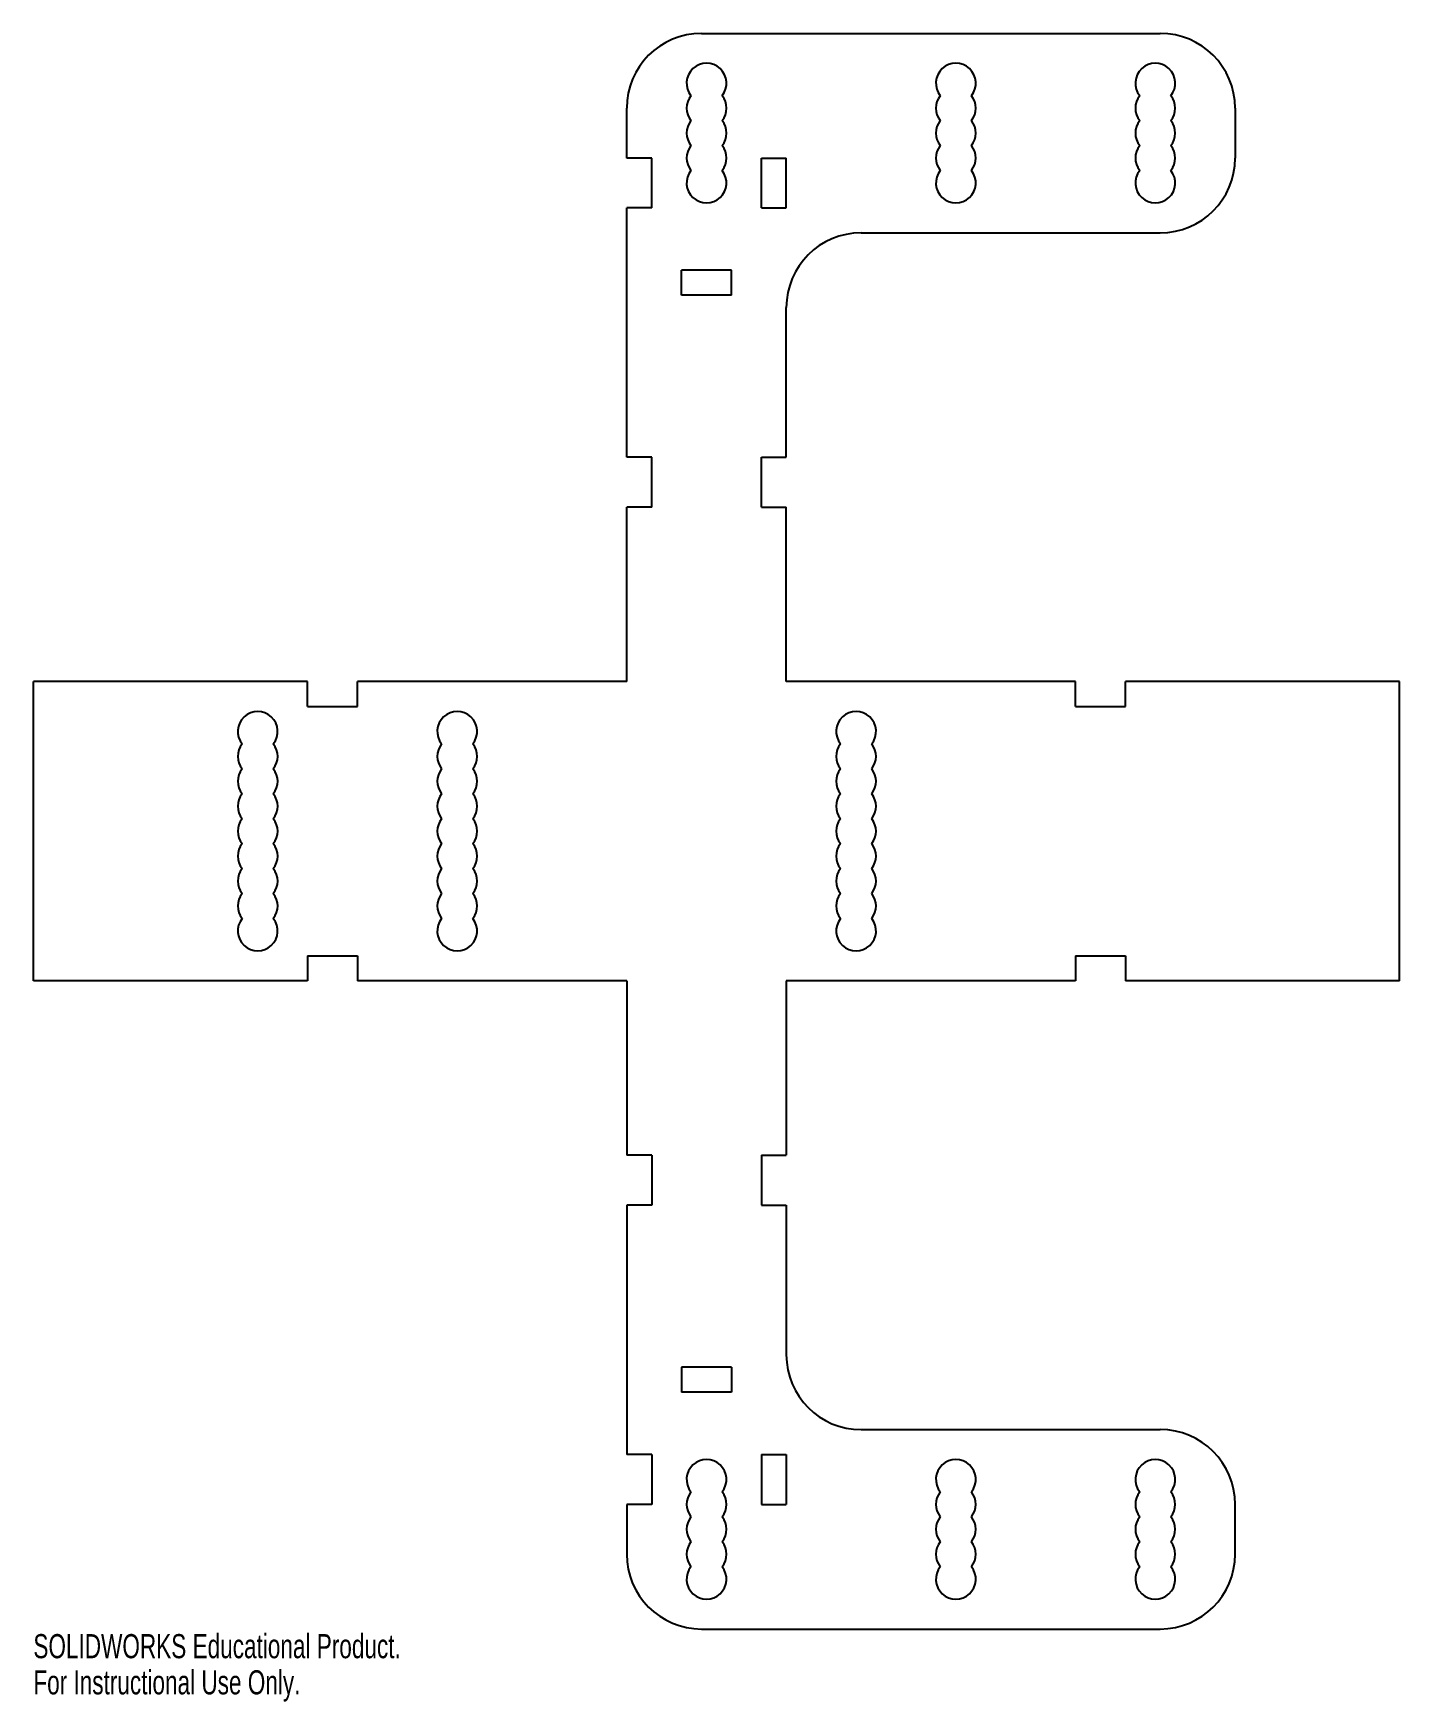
# Model space of a CAD drawing. Header units: millimetres. Extents: x -137 to 137, y -175 to 160.
import ezdxf

# ---------------------------------------------------------------- set-up
doc = ezdxf.new("R2010")
doc.units = ezdxf.units.MM
doc.styles.add('SLDTEXTSTYLE0', font='TXT', dxfattribs={"width": 0.7})

msp = doc.modelspace()

# ---------------------------------------------------------------- linework, layer by layer
at = {"color": 7, "linetype": 'Continuous', "lineweight": 25}
for p, q in [((-3, 160), (89, 160)), ((-18, 135), (-18, 145)), ((104, 145), (104, 135)), ((-13, 135), (-18, 135)), ((-13, 125), (-13, 135)), ((9, 125), (9, 135)), ((9, 135), (14, 135)), ((14, 125), (14, 135)), ((-13, 125), (-18, 125)), ((-18, 75), (-18, 125)), ((9, 125), (14, 125)), ((29, 120), (89, 120)), ((3, 112.5), (-7, 112.5)), ((-7, 107.5), (-7, 112.5)), ((3, 107.5), (3, 112.5)), ((3, 107.5), (-7, 107.5)), ((14, 75), (14, 105)), ((-13, 75), (-18, 75)), ((-13, 65), (-13, 75)), ((9, 65), (9, 75)), ((9, 75), (14, 75)), ((-13, 65), (-18, 65)), ((-18, 30), (-18, 65)), ((9, 65), (14, 65)), ((14, 30), (14, 65)), ((-82, 30), (-137, 30)), ((-137, -30), (-137, 30)), ((-82, 25), (-82, 30)), ((-18, 30), (-72, 30)), ((-72, 25), (-72, 30)), ((72, 30), (14, 30)), ((72, 25), (72, 30)), ((137, 30), (82, 30)), ((82, 25), (82, 30)), ((137, -30), (137, 30)), ((-82, 25), (-72, 25)), ((72, 25), (82, 25)), ((-82, -25), (-82, -30)), ((-82, -25), (-72, -25)), ((-72, -25), (-72, -30)), ((72, -25), (72, -30)), ((72, -25), (82, -25)), ((82, -25), (82, -30)), ((-82, -30), (-137, -30)), ((-18, -30), (-72, -30)), ((-18, -30), (-18, -65)), ((14, -30), (14, -65)), ((72, -30), (14, -30)), ((137, -30), (82, -30)), ((-13, -65), (-18, -65)), ((-13, -65), (-13, -75)), ((9, -65), (9, -75)), ((9, -65), (14, -65)), ((-13, -75), (-18, -75)), ((-18, -75), (-18, -125)), ((9, -75), (14, -75)), ((14, -75), (14, -105)), ((-7, -107.5), (-7, -112.5)), ((3, -107.5), (-7, -107.5)), ((3, -107.5), (3, -112.5)), ((3, -112.5), (-7, -112.5)), ((29, -120), (89, -120)), ((-13, -125), (-18, -125)), ((-13, -125), (-13, -135)), ((9, -125), (9, -135)), ((9, -125), (14, -125)), ((14, -125), (14, -135)), ((-13, -135), (-18, -135)), ((-18, -135), (-18, -145)), ((9, -135), (14, -135)), ((104, -145), (104, -135)), ((-3, -160), (89, -160))]:
    msp.add_line(p, q, dxfattribs=at)
for centre, radius, start, end in [((-3, 145), 15, 90, 180), ((89, 145), 15, 0, 90), ((-2, 150), 4, 321.3178, 218.6822), ((48, 150), 4, 321.3178, 218.6822), ((88, 150), 4, 321.3178, 218.6822), ((-2, 145), 4, 141.3178, 218.6822), ((-2, 145), 4, 321.3178, 38.6822), ((48, 145), 4, 141.3178, 218.6822), ((48, 145), 4, 321.3178, 38.6822), ((88, 145), 4, 141.3178, 218.6822), ((88, 145), 4, 321.3178, 38.6822), ((-2, 140), 4, 141.3178, 218.6822), ((-2, 140), 4, 321.3178, 38.6822), ((48, 140), 4, 141.3178, 218.6822), ((48, 140), 4, 321.3178, 38.6822), ((88, 140), 4, 141.3178, 218.6822), ((88, 140), 4, 321.3178, 38.6822), ((-2, 135), 4, 141.3178, 218.6822), ((-2, 135), 4, 321.3178, 38.6822), ((48, 135), 4, 141.3178, 218.6822), ((48, 135), 4, 321.3178, 38.6822), ((88, 135), 4, 141.3178, 218.6822), ((88, 135), 4, 321.3178, 38.6822), ((89, 135), 15, 270, 0), ((-2, 130), 4, 141.3178, 38.6822), ((48, 130), 4, 141.3178, 38.6822), ((88, 130), 4, 141.3178, 38.6822), ((29, 105), 15, 90, 180), ((-92, 20), 4, 321.3178, 218.6822), ((-52, 20), 4, 321.3178, 218.6822), ((28, 20), 4, 321.3178, 218.6822), ((-92, 15), 4, 141.3178, 218.6822), ((-92, 15), 4, 321.3178, 38.6822), ((-52, 15), 4, 141.3178, 218.6822), ((-52, 15), 4, 321.3178, 38.6822), ((28, 15), 4, 141.3178, 218.6822), ((28, 15), 4, 321.3178, 38.6822), ((-92, 10), 4, 141.3178, 218.6822), ((-92, 10), 4, 321.3178, 38.6822), ((-52, 10), 4, 141.3178, 218.6822), ((-52, 10), 4, 321.3178, 38.6822), ((28, 10), 4, 141.3178, 218.6822), ((28, 10), 4, 321.3178, 38.6822), ((-92, 5), 4, 141.3178, 218.6822), ((-92, 5), 4, 321.3178, 38.6822), ((-52, 5), 4, 141.3178, 218.6822), ((-52, 5), 4, 321.3178, 38.6822), ((28, 5), 4, 141.3178, 218.6822), ((28, 5), 4, 321.3178, 38.6822), ((-92, 0), 4, 141.3178, 218.6822), ((-92, 0), 4, 321.3178, 38.6822), ((-52, 0), 4, 141.3178, 218.6822), ((-52, 0), 4, 321.3178, 38.6822), ((28, 0), 4, 141.3178, 218.6822), ((28, 0), 4, 321.3178, 38.6822), ((-92, -5), 4, 141.3178, 218.6822), ((-92, -5), 4, 321.3178, 38.6822), ((-52, -5), 4, 141.3178, 218.6822), ((-52, -5), 4, 321.3178, 38.6822), ((28, -5), 4, 141.3178, 218.6822), ((28, -5), 4, 321.3178, 38.6822), ((-92, -10), 4, 141.3178, 218.6822), ((-92, -10), 4, 321.3178, 38.6822), ((-52, -10), 4, 141.3178, 218.6822), ((-52, -10), 4, 321.3178, 38.6822), ((28, -10), 4, 141.3178, 218.6822), ((28, -10), 4, 321.3178, 38.6822), ((-92, -15), 4, 141.3178, 218.6822), ((-92, -15), 4, 321.3178, 38.6822), ((-52, -15), 4, 141.3178, 218.6822), ((-52, -15), 4, 321.3178, 38.6822), ((28, -15), 4, 141.3178, 218.6822), ((28, -15), 4, 321.3178, 38.6822), ((-92, -20), 4, 141.3178, 38.6822), ((-52, -20), 4, 141.3178, 38.6822), ((28, -20), 4, 141.3178, 38.6822), ((29, -105), 15, 180, 270), ((89, -135), 15, 0, 90), ((-2, -130), 4, 321.3178, 218.6822), ((48, -130), 4, 321.3178, 218.6822), ((88, -130), 4, 321.3178, 218.6822), ((-2, -135), 4, 141.3178, 218.6822), ((-2, -135), 4, 321.3178, 38.6822), ((48, -135), 4, 141.3178, 218.6822), ((48, -135), 4, 321.3178, 38.6822), ((88, -135), 4, 141.3178, 218.6822), ((88, -135), 4, 321.3178, 38.6822), ((-2, -140), 4, 141.3178, 218.6822), ((-2, -140), 4, 321.3178, 38.6822), ((48, -140), 4, 141.3178, 218.6822), ((48, -140), 4, 321.3178, 38.6822), ((88, -140), 4, 141.3178, 218.6822), ((88, -140), 4, 321.3178, 38.6822), ((-2, -145), 4, 141.3178, 218.6822), ((-2, -145), 4, 321.3178, 38.6822), ((48, -145), 4, 141.3178, 218.6822), ((48, -145), 4, 321.3178, 38.6822), ((88, -145), 4, 141.3178, 218.6822), ((88, -145), 4, 321.3178, 38.6822), ((-3, -145), 15, 180, 270), ((89, -145), 15, 270, 0), ((-2, -150), 4, 141.3178, 38.6822), ((48, -150), 4, 141.3178, 38.6822), ((88, -150), 4, 141.3178, 38.6822)]:
    msp.add_arc(centre, radius, start, end, dxfattribs=at)

# ---------------------------------------------------------------- texts
at = {"color": 7, "linetype": 'Continuous', "char_height": 4.8336, "attachment_point": 1, "style": 'SLDTEXTSTYLE0'}
for s, insert in [('SOLIDWORKS Educational Product.', (-137, -161.02)), ('For Instructional Use Only.', (-137, -168.27))]:
    msp.add_mtext(s, dxfattribs=dict(at, insert=insert))

doc.saveas('drawing.dxf')
